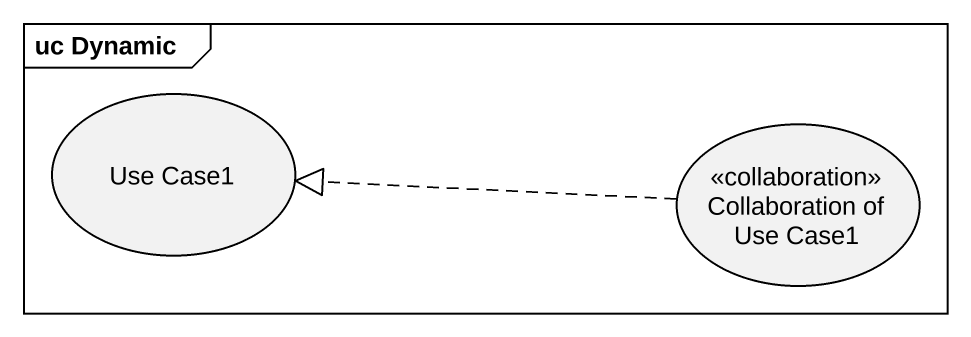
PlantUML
@startuml
mainframe uc Dynamic
usecase "Use Case1" as Use_Case1
usecase "Collaboration of Use Case1" as Collaboration_of_Use_Case1 <<collaboration>>
Collaboration_of_Use_Case1 .left.|> Use_Case1
@enduml
